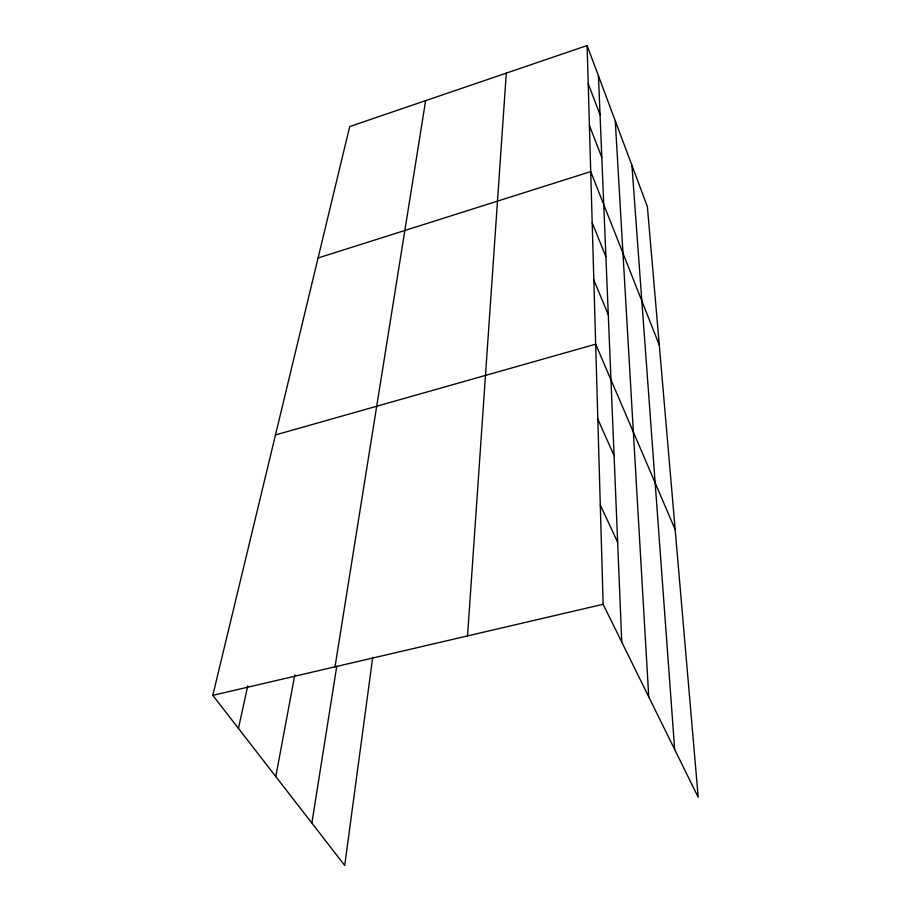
<?xml version="1.0" encoding="UTF-8"?>
<svg xmlns="http://www.w3.org/2000/svg" width="911" height="911" viewBox="0 0 911 911"><rect width="100%" height="100%" fill="white"/><g stroke="black" fill="none" stroke-linecap="round" stroke-linejoin="round"><path stroke-width="1.37" d="M467.537 635.912L506.3 73.119M372.736 657.264L344.722 865.45L212.798 695.344L349.71 126.549L587.105 45.55L647.379 206.638L698.202 797.273L603.139 604.278L587.105 45.55M311.858 823.077L336.797 666.112M334.997 666.841L425.631 100.643M275.794 776.582L294.811 674.937M238.443 728.424L247.724 685.903M318.076 257.972L590.727 171.598L659.291 345.075M275.475 434.934L595.68 344.176L675.176 529.598M212.798 695.344L603.139 604.278M600.292 504.99L617.647 542.239M597.832 419.14L614.082 455.648M593.835 279.984L608.286 314.739M592.196 222.819L605.895 256.674M589.406 125.433L601.807 157.466M588.199 83.607L600.053 114.775M631.904 165.267L674.675 749.514M615.278 120.844L648.746 696.869M598.447 75.852L621.757 642.073"/></g></svg>
